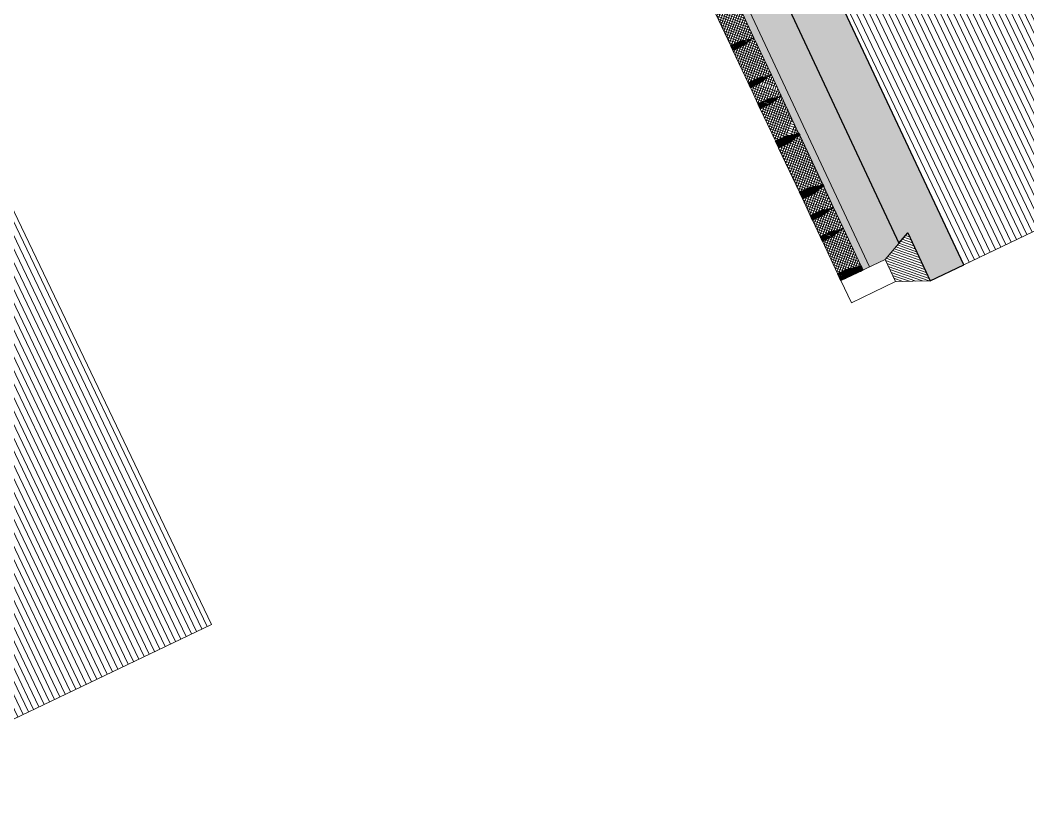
# Model space of a CAD drawing. Header units: metres. Extents: x 678805 to 1359287, y 2747329 to 5497370.
# Drawn here: x 679482.97 to 679487.086, y 2747415.084 to 2747418.254 of the extents above; entities that cross this region are included whole.
import ezdxf

# ---------------------------------------------------------------- set-up
doc = ezdxf.new("R2010")
doc.units = ezdxf.units.M
doc.layers.add('02-L-Waterfeatures 01', color=7, linetype='Continuous', true_color=0x4da6ff)
doc.layers.add('XREF_MON_WATERFEATURE$0$EIT_3 TR sorra', color=7, linetype='Continuous', true_color=0xd8ceb0)
doc.layers.add('XREF_MON_WATERFEATURE$0$-aux', color=50, linetype='Continuous', plot=False)
doc.layers.add('XREF_MON_WATERFEATURE$0$00_Aux', color=6, linetype='Continuous', plot=False)
doc.layers.add('XREF_MON_WATERFEATURE$0$02-L-projecció', color=7, linetype='Continuous', lineweight=5, true_color=0x636363)
doc.layers.add('XREF_MON_WATERFEATURE$0$3-TR tot_u', color=7, linetype='Continuous', lineweight=5, true_color=0x787878)
for name, color, linetype, lineweight in [('XREF_MON_WATERFEATURE$0$02-L-seccionat', 6, 'Continuous', 5), ('XREF_MON_WATERFEATURE$0$3-TR Formigó', 252, 'Continuous', 0), ('XREF_MON_WATERFEATURE$0$3-TR terra compactada', 45, 'Continuous', 0), ('XREF_MON_WATERFEATURE$0$3-TR Tot-u', 37, 'Continuous', 0)]:
    doc.layers.add(name, color=color, linetype=linetype, lineweight=lineweight)
pattern_1 = [(44.99999999989513, (-44.29588849237189, 32.5287004862912), (-0.006735192090789539, 0.006735192090814188), []), (134.999999999895, (-44.29588849237189, 32.5287004862912), (-0.006735192090814189, -0.006735192090789538), [])]
pattern_2 = [(43.98579928964266, (-30.28325348487124, -68.62376115331426), (0.001927275125572215, 0.00660389192404396), [0.008532812500000058, -0.001706562500000013, 0, -0.001706562500000013])]

# ---------------------------------------------------------------- blocks, each defined once
blk = doc.blocks.new('XREF_MON_WATERFEATURE$0$Font')
at = {"layer": 'XREF_MON_WATERFEATURE$0$3-TR Formigó'}
h = blk.add_hatch(dxfattribs=at)
h.set_pattern_fill('ANSI37', color=256, scale=0.002999999999999999, angle=-18.27604261032589, style=0)
h.set_pattern_definition(pattern_1)
edge = h.paths.add_edge_path()
edge.add_line((-1.163036263547838, 1.368176558520645), (-1.162972361315042, 1.376372089143842))
edge.add_arc((-1.211388445459306, 1.376749613787979), 0.04841755604090864, 359.5532453845093, 375.5522645108983)
edge.add_line((-1.164743636269122, 1.389731196919456), (-1.170528385788202, 1.410516668809578))
edge.add_arc((-1.115476071834564, 1.425838129129261), 0.0571445923871407, 179.5532536024137, 195.5522727286961, ccw=False)
edge.add_line((-1.172618926968426, 1.426283692475408), (-1.172298268880695, 1.467407716438174))
edge.add_line((-1.172298268880695, 1.467407715972513), (-1.173095450736582, 1.467413931619376))
edge.add_line((-1.173095450736582, 1.467413931619376), (-1.173088868614286, 1.468257982749492))
edge.add_line((-1.173088868614286, 1.468257982749492), (-1.318910307250917, 1.469395005144179))
edge.add_line((-1.318910306785256, 1.46939500560984), (-1.318916885880753, 1.46855095308274))
edge.add_line((-1.318916886113584, 1.468550952617079), (-1.319714068202302, 1.468557172454894))
edge.add_line((-1.319714068435133, 1.468557172454894), (-1.320034726522863, 1.427433145232499))
edge.add_arc((-1.37717757280916, 1.427878711838275), 0.05714458379640931, 343.554231245203, 359.5532503714855, ccw=False)
edge.add_line((-1.322370881214738, 1.411700640805066), (-1.328479049261659, 1.391007897444069))
edge.add_arc((-1.282042351085693, 1.377300516702235), 0.04841754998161203, 163.5542306388009, 179.5532497651898)
edge.add_line((-1.33045842917636, 1.37767803715542), (-1.330522333271801, 1.369482507929206))
edge.add_line((-1.330522333737463, 1.369482507929206), (-1.163036263082176, 1.368176558520645))
h = blk.add_hatch(dxfattribs=at)
h.set_pattern_fill('ANSI37', color=256, scale=0.002999999999999999, angle=-18.27604261032589, style=0)
h.set_pattern_definition(pattern_1)
edge = h.paths.add_edge_path()
edge.add_line((-1.068076093681157, 1.367432555183768), (-1.068012188654393, 1.375628084409982))
edge.add_arc((-1.116428279783577, 1.376005599740893), 0.04841756399451735, 359.5532561195993, 375.5522752459881)
edge.add_line((-1.069783466402441, 1.38898719381541), (-1.075568215921521, 1.409772664308548))
edge.add_arc((-1.020515899639577, 1.425094121601433), 0.05714459360587384, 179.5532500560623, 195.5522691823448, ccw=False)
edge.add_line((-1.077658756170422, 1.425539688207209), (-1.07733809761703, 1.46666371030733))
edge.add_line((-1.07733809761703, 1.46666371030733), (-1.078135279007256, 1.466669927351177))
edge.add_line((-1.078135278541595, 1.466669927351177), (-1.07812869688496, 1.467513978481293))
edge.add_line((-1.078128697350621, 1.467513978714123), (-1.151424263603985, 1.468085489002988))
edge.add_line((-1.151424263603985, 1.468085488770157), (-1.151430845493451, 1.467241438105702))
edge.add_line((-1.15143084526062, 1.467241438105702), (-1.152228026418015, 1.467247658409178))
edge.add_line((-1.152228026650846, 1.467247658409178), (-1.152548684738576, 1.426123630721122))
edge.add_arc((-1.209691532421857, 1.426569193368778), 0.05714458495983928, 343.5542348101788, 359.5532539364612, ccw=False)
edge.add_line((-1.154884837567806, 1.410391125828028), (-1.16099300654605, 1.38969838200137))
edge.add_arc((-1.114556308370084, 1.375991002656519), 0.04841755139078346, 163.554232887975, 179.5532520143639)
edge.add_line((-1.162972387857735, 1.376368521247059), (-1.163036290556192, 1.368172992020845))
edge.add_line((-1.163036290556192, 1.368172992020845), (-1.068076093681157, 1.367432555183768))
h = blk.add_hatch(dxfattribs=at)
h.set_pattern_fill('ANSI37', color=256, scale=0.002999999999999999, angle=-18.27604261032589, style=0)
h.set_pattern_definition(pattern_1)
edge = h.paths.add_edge_path()
edge.add_line((-0.9731158390641212, 1.36669918615371), (-0.9730519340373576, 1.374894714914262))
edge.add_arc((-1.021468025632203, 1.375272229779512), 0.04841756399451735, 359.5532561195993, 375.5522752459881)
edge.add_line((-0.9748232108540833, 1.388253823854029), (-0.9806079608388245, 1.409039294347167))
edge.add_arc((-0.9255556468851864, 1.424360749777406), 0.05714459172742452, 179.5532486136175, 195.5522677398999, ccw=False)
edge.add_line((-0.9826985010877252, 1.424806317780167), (-0.9823778429999948, 1.465930340345949))
edge.add_line((-0.982377843465656, 1.465930340345949), (-0.9831750248558819, 1.465936558321118))
edge.add_line((-0.9831750239245594, 1.465936558321118), (-0.9831684422679245, 1.466780607588589))
edge.add_line((-0.9831684422679245, 1.466780607588589), (-1.056464008521289, 1.46735212020576))
edge.add_line((-1.056464009452611, 1.46735212020576), (-1.056470591574907, 1.466508068144321))
edge.add_line((-1.056470591574907, 1.466508068144321), (-1.057267772499472, 1.466514287982136))
edge.add_line((-1.057267771568149, 1.466514287982136), (-1.05758842965588, 1.42539026029408))
edge.add_arc((-1.11473127733916, 1.425835819449276), 0.05714458446835607, 343.55423812876256, 359.553257255045, ccw=False)
edge.add_line((-1.059924583416432, 1.409657755400985), (-1.066032753325999, 1.388965012505651))
edge.add_arc((-1.019596053753048, 1.375257636420429), 0.04841755089930013, 163.5542368047178, 179.5532559311067)
edge.add_line((-1.068012131843716, 1.375635151751339), (-1.068076035007834, 1.367439622990787))
edge.add_line((-1.068076035939157, 1.367439622990787), (-0.9731158390641212, 1.366699185688049))
h = blk.add_hatch(dxfattribs=at)
h.set_pattern_fill('ANSI37', color=256, scale=0.002999999999999999, angle=-18.27604261032589, style=0)
h.set_pattern_definition(pattern_1)
edge = h.paths.add_edge_path()
edge.add_line((-0.7418861268088222, 1.364896200131625), (-0.7418222222477198, 1.3730917298235))
edge.add_arc((-0.7902383096516132, 1.373469246085733), 0.04841755879897958, 359.5532549376188, 375.5522740640078)
edge.add_line((-0.7435934990644455, 1.386450837831944), (-0.7493782481178641, 1.407236308790743))
edge.add_arc((-0.6943259318359196, 1.422557769808918), 0.05714459570422878, 179.5532531614392, 195.5522722877216, ccw=False)
edge.add_line((-0.7514687902294099, 1.423003333155066), (-0.7511481321416795, 1.464127357583493))
edge.add_line((-0.7511481321416795, 1.464127357583493), (-0.7519453126005828, 1.464133572764695))
edge.add_line((-0.7519453126005828, 1.464133572764695), (-0.7519387318752706, 1.464977622963488))
edge.add_line((-0.751938730943948, 1.464977622963488), (-0.9515041131526232, 1.466533706523478))
edge.add_line((-0.9515041136182845, 1.466533706989139), (-0.9515106957405806, 1.465689655393362))
edge.add_line((-0.9515106962062418, 1.465689654927701), (-0.9523078766651452, 1.465695873368531))
edge.add_line((-0.9523078766651452, 1.465695873368531), (-0.9526285352185369, 1.424571848008782))
edge.add_arc((-1.009771389886737, 1.425017409957945), 0.05714459157949218, 343.554235795746, 359.5532549220285, ccw=False)
edge.add_line((-0.9549646889790893, 1.408839341253042), (-0.9610728584229946, 1.388146597892046))
edge.add_arc((-0.914636158850044, 1.374439219944179), 0.04841755114504173, 163.5542348463465, 179.5532539727355)
edge.add_line((-0.9630522383376956, 1.374816737137735), (-0.9631161415018141, 1.366621208377182))
edge.add_line((-0.9631161410361528, 1.366621208377182), (-0.7418861268088222, 1.364896200131625))
h = blk.add_hatch(dxfattribs=at)
h.set_pattern_fill('ANSI37', color=256, scale=0.002999999999999999, angle=-18.27604261032589, style=0)
h.set_pattern_definition(pattern_1)
edge = h.paths.add_edge_path()
edge.add_line((-0.5644003851339221, 1.363508781883866), (-0.5643364829011261, 1.371704312041402))
edge.add_arc((-0.6127525698393583, 1.372081836685538), 0.04841755769945276, 359.5532451242805, 375.5522642506695)
edge.add_line((-0.566107758320868, 1.385063420049846), (-0.5718925078399479, 1.405848891474307))
edge.add_arc((-0.5168401915580034, 1.421170350629836), 0.05714459382577927, 179.5532517189945, 195.5522708452769, ccw=False)
edge.add_line((-0.5739830490201712, 1.421615915372968), (-0.5736623918637633, 1.462739938870072))
edge.add_line((-0.5736623918637633, 1.462739938870072), (-0.5744595732539892, 1.462746154982597))
edge.add_line((-0.5744595727883279, 1.462746154982597), (-0.5744529911316931, 1.46359020518139))
edge.add_line((-0.5744529906660318, 1.46359020518139), (-0.7202744279056787, 1.4647272285074))
edge.add_line((-0.7202744288370013, 1.4647272285074), (-0.7202810090966523, 1.463883176445961))
edge.add_line((-0.7202810090966523, 1.463883176445961), (-0.721078191883862, 1.463889396283776))
edge.add_line((-0.721078191883862, 1.463889396283776), (-0.7213988495059311, 1.422765368595719))
edge.add_arc((-0.778541699051857, 1.423210932407528), 0.05714458686049412, 343.5542333972789, 359.5532525235613, ccw=False)
edge.add_line((-0.7237350028008223, 1.407032863236964), (-0.729843171313405, 1.386340120341629))
edge.add_arc((-0.6834064731374383, 1.372632739599794), 0.04841755163652518, 163.5542309296038, 179.5532500559927)
edge.add_line((-0.7318225530907512, 1.373010259587318), (-0.7318864571861923, 1.364814730826765))
edge.add_line((-0.7318864562548697, 1.364814730826765), (-0.5644003851339221, 1.363508781883866))
h = blk.add_hatch(dxfattribs=at)
h.set_pattern_fill('ANSI37', color=256, scale=0.002999999999999999, angle=-18.27604261032589, style=0)
h.set_pattern_definition(pattern_1)
edge = h.paths.add_edge_path()
edge.add_line((-0.4694402148015797, 1.362764847464859), (-0.4693763102404773, 1.370960377156734))
edge.add_arc((-0.5177924004383385, 1.371337892021984), 0.04841756233597327, 359.5532563798284, 375.5522755062173)
edge.add_line((-0.4711475875228643, 1.384319486096501), (-0.476932336576283, 1.405104956589639))
edge.add_arc((-0.421880021225661, 1.420426415745169), 0.05714459382577933, 179.5532517189945, 195.5522708452769, ccw=False)
edge.add_line((-0.4790228782221675, 1.4208719804883), (-0.4787022196687758, 1.461996003054082))
edge.add_line((-0.4787022196687758, 1.461996003519744), (-0.479499401524663, 1.462002220563591))
edge.add_line((-0.479499401524663, 1.462002220097929), (-0.4794928194023669, 1.462846270762384))
edge.add_line((-0.4794928184710443, 1.462846270762384), (-0.5527883847244084, 1.463417781982571))
edge.add_line((-0.552788385655731, 1.463417781982571), (-0.5527949677780271, 1.462573730852455))
edge.add_line((-0.5527949677780271, 1.462573730852455), (-0.5535921487025917, 1.462579950690269))
edge.add_line((-0.5535921487025917, 1.462579951155931), (-0.5539128063246608, 1.421455923002213))
edge.add_arc((-0.6110556526109576, 1.421901485882699), 0.05714458330492601, 343.5542345637869, 359.5532536900693, ccw=False)
edge.add_line((-0.5562489600852132, 1.40572341834195), (-0.5623571290634573, 1.385030675446615))
edge.add_arc((-0.5159204276278615, 1.371323294006288), 0.04841755329143844, 163.5542312204068, 179.5532503467957)
edge.add_line((-0.5643365099094808, 1.371700813993812), (-0.5644004121422768, 1.363505285233259))
edge.add_line((-0.5644004121422768, 1.363505285233259), (-0.469440215267241, 1.362764847464859))
h = blk.add_hatch(dxfattribs=at)
h.set_pattern_fill('ANSI37', color=256, scale=0.002999999999999999, angle=-18.27604261032589, style=0)
h.set_pattern_definition(pattern_1)
edge = h.paths.add_edge_path()
edge.add_line((-0.301954145077616, 1.361458898987621), (-0.3018902419134974, 1.369654428679496))
edge.add_arc((-0.3503063255921006, 1.370031951460987), 0.048417556260814, 359.5532473471771, 375.5522664735661)
edge.add_line((-0.3036615177989006, 1.383013536222279), (-0.3094462673179805, 1.403799008578062))
edge.add_arc((-0.2543939556926489, 1.419120468664914), 0.05714458907005258, 179.5532540433883, 195.5522731696707, ccw=False)
edge.add_line((-0.3115368080325425, 1.419566031079739), (-0.3112161499448121, 1.460690055508167))
edge.add_line((-0.3112161499448121, 1.460690055508167), (-0.3120133318006992, 1.460696271620691))
edge.add_line((-0.3120133318006992, 1.460696271620691), (-0.3120067492127419, 1.461540321353823))
edge.add_line((-0.3120067492127419, 1.461540321353823), (-0.4578281878493726, 1.462677345145494))
edge.add_line((-0.4578281878493726, 1.462677345145494), (-0.4578347676433623, 1.461833292152733))
edge.add_line((-0.4578347667120397, 1.461833292152733), (-0.4586319490335882, 1.461839512456208))
edge.add_line((-0.4586319490335882, 1.461839512456208), (-0.4589526066556573, 1.420715485233814))
edge.add_arc((-0.5160954538732767, 1.421161049976945), 0.05714458355066769, 343.5542329044951, 359.5532520307775, ccw=False)
edge.add_line((-0.4612887618131936, 1.404982980806381), (-0.4673969303257763, 1.384290236979723))
edge.add_arc((-0.4209602330811322, 1.370582856237888), 0.04841754998161192, 163.5542306388009, 179.5532497651898)
edge.add_line((-0.4693763102404773, 1.370960376691073), (-0.4694402143359184, 1.362764847464859))
edge.add_line((-0.4694402148015797, 1.362764847464859), (-0.3019541446119547, 1.361458898987621))
h = blk.add_hatch(dxfattribs=at)
h.set_pattern_fill('ANSI37', color=256, scale=0.002999999999999999, angle=-18.27604261032589, style=0)
h.set_pattern_definition(pattern_1)
edge = h.paths.add_edge_path()
edge.add_line((-0.08072412898764014, 1.359733915422112), (-0.08066022442653775, 1.367929445113987))
edge.add_arc((-0.1290763104334474, 1.368306962540373), 0.04841755857907416, 359.5532529749512, 375.5522721013402)
edge.add_line((-0.08243150031194091, 1.3812885528896), (-0.08821624983102083, 1.402074024779722))
edge.add_arc((-0.03316393308341503, 1.417395486030728), 0.0571445957042288, 179.5532531614392, 195.5522722877216, ccw=False)
edge.add_line((-0.09030679194256663, 1.417841049376875), (-0.08998613385483623, 1.45896507287398))
edge.add_line((-0.08998613385483623, 1.45896507287398), (-0.09078331384807825, 1.458971288055182))
edge.add_line((-0.09078331338241696, 1.458971288055182), (-0.09077673312276602, 1.459815338253975))
edge.add_line((-0.09077673312276602, 1.459815338253975), (-0.2903421153314412, 1.461371421348304))
edge.add_line((-0.2903421157971025, 1.461371421348304), (-0.2903486979193985, 1.46052737114951))
edge.add_line((-0.290348696988076, 1.46052737114951), (-0.2911458774469793, 1.460533589590341))
edge.add_line((-0.2911458779126406, 1.46053358935751), (-0.291466536000371, 1.419409563532099))
edge.add_arc((-0.3486093925312161, 1.419855123851448), 0.05714459298866387, 343.5542377014293, 359.5532568277118, ccw=False)
edge.add_line((-0.2938026888296008, 1.403677056543529), (-0.2999108587391675, 1.382984313648194))
edge.add_arc((-0.2534741600975394, 1.369276935700327), 0.04841755114504173, 163.5542348463465, 179.5532539727355)
edge.add_line((-0.301890239585191, 1.369654452893883), (-0.3019541432149708, 1.361458924133331))
edge.add_line((-0.3019541432149708, 1.361458924133331), (-0.08072412898764014, 1.359733915422112))
h = blk.add_hatch(dxfattribs=at)
h.set_pattern_fill('ANSI31', color=256, scale=0.003, angle=-18.27604261022104, style=0)
h.set_pattern_definition([(44.99999999999999, (-68.29401626391336, 34.2958527803421), (-0.006735192090801864, 0.006735192090801864), [])])
h.paths.add_polyline_path([(-1.350574634037912, 1.269641898106784), (-1.450574634596705, 1.269641895778477), (-1.508667594287544, 1.14054642803967), (-1.291731706354767, 1.138879837468266)])
at = {"layer": 'XREF_MON_WATERFEATURE$0$3-TR terra compactada'}
h = blk.add_hatch(dxfattribs=at)
h.set_pattern_fill('LINE', color=256, scale=0.0075, style=0)
h.set_pattern_definition([(1.590277340731758e-14, (-1.593222049996257, -1.450000001117587), (0, 0.0238125), [])])
edge = h.paths.add_edge_path()
edge.add_line((-1.508667595218867, 0.9890606738626957), (-1.508667595192252, -0.6048951202948476))
edge.add_line((-1.508667595218867, -0.6048951202537864), (6.136539501577078, -0.6048951200357733))
edge.add_line((6.136539502069354, -0.6048951200209558), (6.135368614665779, 0.7910603175694269))
edge.add_line((6.135368613991886, 0.7910603177733719), (3.626572259866925, 0.8105940809709242))
edge.add_line((3.626572260633111, 0.8105940809473395), (3.548124667638425, 1.011210944756913))
edge.add_line((3.548124666791409, 1.011210944736376), (2.60166369870992, 1.018580193498171))
edge.add_line((2.601663698907942, 1.01858019316569), (2.601663700051208, 0.1099791904142415))
edge.add_line((2.601663700770587, 0.1099791903980076), (2.601663700770587, -0.3400208096019923))
edge.add_line((2.601663699839264, -0.3400208093225956), (0.9815726160337759, -0.3400210808148136))
edge.add_line((0.9815726173110306, -0.3400210812687874), (0.9815726173110306, 0.00997891873121265))
edge.add_line((0.9815726173110306, 0.009978918824344873), (1.145767424071051, 0.00997891916307908))
edge.add_line((1.145767423324287, 0.00997891929000616), (0.8764049971942496, 0.9722189113882429))
edge.add_line((0.8764049969613552, 0.9722189116291702), (-1.508667595224254, 0.9890606740160933))
at = {"layer": 'XREF_MON_WATERFEATURE$0$3-TR Tot-u'}
h = blk.add_hatch(dxfattribs=at)
h.set_pattern_fill('EARTH', color=256, scale=0.005, angle=-84.07414778341365)
h.set_pattern_definition([(275.9258522165863, (0, 0), (0.0348582512672567, -0.02830242601949161), [0.03175, -0.03175]), (275.9258522165863, (0.01184262707829475, 0.001229217275977135), (0.0348582512672567, -0.02830242601949161), [0.03175, -0.03175]), (275.9258522165863, (0.02368525415658951, 0.002458434551954269), (0.0348582512672567, -0.02830242601949161), [0.03175, -0.03175]), (5.925852216586342, (0.02804253622889519, -0.001079368870705366), (0.02830242601949161, 0.0348582512672567), [0.03174999999999997, -0.03174999999999997]), (5.925852216586342, (0.02927175257354975, -0.01292199594900012), (0.02830242601949161, 0.0348582512672567), [0.03174999999999997, -0.03174999999999997]), (5.925852216586342, (0.03050096984952688, -0.02476462279446423), (0.02830242601949161, 0.0348582512672567), [0.03174999999999997, -0.03174999999999997])])
h.paths.add_polyline_path([(-1.508667595218867, 0.9890606738626957), (0.8764049969613552, 0.9722189116291702), (0.9987608520314097, 0.5399836259894073), (1.701574961654842, 0.5399805158376694), (1.70157584734261, 0.759980516275391), (1.200005445629358, 0.7599829565733671), (1.200005536898971, 1.169738783501089), (-1.314310426823795, 1.189054771792144), (-1.291731706354767, 1.138879837468266), (-1.508667595218867, 1.140546426177025)])
at = {"layer": 'XREF_MON_WATERFEATURE$0$3-TR tot_u'}
h = blk.add_hatch(dxfattribs=at)
h.set_pattern_fill('AR-CONC', color=256, scale=0.0002499999999999998, angle=90.27678088138283)
h.set_pattern_definition([(158.5528234916038, (-44.29588849237189, 32.5287004862912), (-0.01071414020334408, 0.04444703537656459), [0.004762499999999992, -0.05238749999999993]), (103.5528234916037, (-44.29588849237189, 32.5287004862912), (-0.042478511822929, -0.02355052202099123), [0.003809999999999992, -0.04191014604249989]), (209.0042681916038, (-44.29678133362904, 32.53240439342335), (-0.05319265014223656, 0.02089651386113734), [0.004047502199999994, -0.04452256114999994]), (154.7370234916037, (-44.30792848253623, 32.52465961547568), (-0.01159854796105582, 0.06759205884945055), [0.007143749999999993, -0.07858124999999992]), (205.1883811016037, (-44.30889503192157, 32.53029227955267), (-0.07752613342460271, 0.03658516449488299), [0.006071255784999993, -0.0667839020399999]), (99.73697466160382, (-44.30792848253623, 32.52465961547568), (-0.07752613342278558, 0.036585164499046), [0.005714991767499992, -0.06286493297999987]), (129.5528234916038, (-44.30693892017007, 32.53168982686475), (0.01217751511735448, 0.04406843003303179), [0.004762499999999994, -0.05238749999999995]), (74.55282349160389, (-44.30693892017007, 32.53168982686475), (-0.04856998646426809, -3.622266203678892e-06), [0.003809999999999994, -0.04190999999999991]), (180.0042684916038, (-44.30592412641272, 32.53536219708622), (-0.03639247154533939, 0.04406480761108346), [0.004047502199999996, -0.04452248439999996]), (146.0528234916038, (-44.29588849237189, 32.5287004862912), (-0.02028587552938745, -0.005993882991116795), [0, -0.04140199999999992, 0, -0.04254499999999992, 0, -0.04206874999999992]), (116.0528234916039, (-44.29588849237189, 32.5287004862912), (-0.02905871588294157, 0.007867938773241597), [0, -0.02425699999999996, 0, -0.04044949999999992, 0, -0.01603374999999996]), (76.05282349160386, (-44.29138292139396, 32.51527589792386), (-0.009427757665139926, 0.03259170348029379), [0, -0.01587499999999994, 0, -0.04952999999999989, 0, -0.06572249999999978]), (66.05282349160387, (-44.28936248552054, 32.50925590330735), (-0.01780916575072015, 0.03308521069580599), [0, -0.02063749999999997, 0, -0.03289299999999995, 0, -0.04667249999999994])])
h.paths.add_polyline_path([(-1.314310426823795, 1.189054771792144), (1.200005536898971, 1.169738783501089), (1.199709311127663, 1.319745484273881), (-1.350574632640928, 1.33933779457584), (-1.350574634037912, 1.269641898106784)])
at = {"layer": 'XREF_MON_WATERFEATURE$0$EIT_3 TR sorra'}
h = blk.add_hatch(dxfattribs=at)
h.set_pattern_fill('ANSI36', color=256, scale=0.001075000000000009, angle=-1.014200710357327, style=0, double=1)
h.set_pattern_definition([(43.98579928964266, (-31.04937543347478, -68.6177873048), (0.001927275125572215, 0.00660389192404396), [0.008532812500000058, -0.001706562500000013, 0, -0.001706562500000013])])
edge = h.paths.add_edge_path()
edge.add_line((-1.330522389151156, 1.369475637562573), (-1.350574634037912, 1.369641900062561))
edge.add_line((-1.350574634037912, 1.369641900062561), (-1.349784060847014, 1.468788263387978))
edge.add_line((-1.349784060847014, 1.468788263387978), (-1.31971409637481, 1.468553797341883))
edge.add_line((-1.31971409637481, 1.468553797341883), (-1.32003478333354, 1.427426274400204))
edge.add_arc((-1.377177633345127, 1.427871834719554), 0.05714458802382308, 343.55423696224, 359.5532560885509, ccw=False)
edge.add_line((-1.322370935697109, 1.411693768342957), (-1.328479104675353, 1.391001026844606))
edge.add_arc((-1.282042410224676, 1.377293650060892), 0.04841754618083154, 163.554233974026, 179.5532531002388)
edge.add_line((-1.330458485521376, 1.377671168185771), (-1.330522389151156, 1.369475638028234))
edge.add_line((-1.330522389151156, 1.369475637562573), (-1.350574634037912, 1.369641900062561))
h = blk.add_hatch(dxfattribs=at)
h.set_pattern_fill('ANSI36', color=256, scale=0.001075000000000009, angle=-1.014200710357327, style=0, double=1)
h.set_pattern_definition([(43.98579928964266, (-31.14433560427278, -68.6170435633976), (0.001927275125572215, 0.00660389192404396), [0.008532812500000058, -0.001706562500000013, 0, -0.001706562500000013])])
edge = h.paths.add_edge_path()
edge.add_line((-1.163036290090531, 1.368172992952168), (-1.162972386460751, 1.376368522644043))
edge.add_arc((-1.211388465482742, 1.376746039604768), 0.04841755194573051, 359.5532540160061, 375.5522731421181)
edge.add_line((-1.164743663277477, 1.389727629255503), (-1.170528411399573, 1.410513104870915))
edge.add_arc((-1.11547609558329, 1.425834564957768), 0.05714459404591183, 179.5532533819585, 195.5522725081769, ccw=False)
edge.add_line((-1.172618952579796, 1.426280128769577), (-1.172298266086727, 1.467407648451626))
edge.add_line((-1.172298265621066, 1.467407647985965), (-1.152227996848524, 1.46725114993751))
edge.add_line((-1.152227997314185, 1.46725114993751), (-1.152548684272915, 1.426123632118106))
edge.add_arc((-1.209691548254341, 1.42656919406727), 0.05714460175461236, 343.55423561479085, 359.5532547411018, ccw=False)
edge.add_line((-1.154884837567806, 1.410391122568399), (-1.160993006080389, 1.389698382467031))
edge.add_arc((-1.114556317217648, 1.375991002656519), 0.04841754170757537, 163.5542291848739, 179.5532483110867)
edge.add_line((-1.162972387857735, 1.376368524506688), (-1.163036290556192, 1.368172992952168))
h = blk.add_hatch(dxfattribs=at)
h.set_pattern_fill('ANSI36', color=256, scale=0.001075000000000009, angle=-1.014200710357327, style=0, double=1)
h.set_pattern_definition([(43.98579928964266, (-30.88188936328515, -68.61909344606102), (0.001927275125572215, 0.00660389192404396), [0.008532812500000058, -0.001706562500000013, 0, -0.001706562500000013])])
edge = h.paths.add_edge_path()
edge.add_line((-1.068076117429882, 1.367429057136178), (-1.068012216128409, 1.37562458589673))
edge.add_arc((-1.116428304463625, 1.376002105884254), 0.04841756001854546, 359.553250752193, 375.5522698783051)
edge.add_line((-1.069783492479473, 1.388983694370836), (-1.075568240601569, 1.409769169054925))
edge.add_arc((-1.020515927113593, 1.425090627744794), 0.05714459050891817, 179.5532521600008, 195.5522712862192, ccw=False)
edge.add_line((-1.07765878085047, 1.425536192022264), (-1.077338094357401, 1.466663711238652))
edge.add_line((-1.077338094823062, 1.466663711238652), (-1.05726782605052, 1.466507215984166))
edge.add_line((-1.05726782605052, 1.466507215984166), (-1.057588513474911, 1.425379695370793))
edge.add_arc((-1.114731364417821, 1.425825257319957), 0.0571445882695647, 343.55423530294826, 359.5532544292592, ccw=False)
edge.add_line((-1.059924666304141, 1.409647189546376), (-1.066032835282385, 1.388954448513687))
edge.add_arc((-1.019596140831709, 1.375247067771852), 0.04841754832722819, 163.5542303480859, 179.5532494742987)
edge.add_line((-1.068012217059731, 1.375624588690698), (-1.068076118361205, 1.367429055739194))
h = blk.add_hatch(dxfattribs=at)
h.set_pattern_fill('ANSI36', color=256, scale=0.001075000000000009, angle=-1.014200710357327, style=0, double=1)
h.set_pattern_definition([(43.98579928964266, (-30.68196921423078, -68.62064522597939), (0.001927275125572215, 0.00660389192404396), [0.008532812500000058, -0.001706562500000013, 0, -0.001706562500000013])])
edge = h.paths.add_edge_path()
edge.add_line((-0.9631161694414914, 1.366617715451866), (-0.9731158642098308, 1.366695686243474))
edge.add_line((-0.9731158632785082, 1.366695686243474), (-0.9730519610457122, 1.374891215004027))
edge.add_arc((-1.021468045655638, 1.375268737785518), 0.04841755626164657, 359.5532473473158, 375.5522664734278)
edge.add_line((-0.9748232369311154, 1.38825032254681), (-0.9806079864501953, 1.409035798162222))
edge.add_arc((-0.9255556771531701, 1.424357254523784), 0.05714458697192458, 179.5532509380431, 195.5522700642616, ccw=False)
edge.add_line((-0.9826985271647573, 1.424802820198238), (-0.9823778411373496, 1.465930340345949))
edge.add_line((-0.9823778411373496, 1.465930340345949), (-0.9523078771308064, 1.465695873834193))
edge.add_line((-0.9523078771308064, 1.465695874299854), (-0.9526285631582141, 1.424568353686482))
edge.add_arc((-1.009771417826414, 1.425013916566968), 0.05714459182513291, 343.5542341364401, 359.553253262751, ccw=False)
edge.add_line((-0.9549647164531052, 1.408835846465081), (-0.961072884965688, 1.388143105432391))
edge.add_arc((-0.914636192843318, 1.374435728881508), 0.04841754452591827, 163.5542336832231, 179.5532528094359)
edge.add_line((-0.963052264880389, 1.374813246540725), (-0.9631161685101688, 1.366617715451866))
edge.add_line((-0.9631161694414914, 1.366617715451866), (-0.9731158642098308, 1.366695686243474))
h = blk.add_hatch(dxfattribs=at)
h.set_pattern_fill('ANSI36', color=256, scale=0.001075000000000009, angle=-1.014200710357327, style=0, double=1)
h.set_pattern_definition([(43.98579928964266, (-30.45073950150982, -68.6224482092075), (0.001927275125572215, 0.00660389192404396), [0.008532812500000058, -0.001706562500000013, 0, -0.001706562500000013])])
edge = h.paths.add_edge_path()
edge.add_line((-0.731886456720531, 1.364814730826765), (-0.7418861510232091, 1.364892702549696))
edge.add_line((-0.7418861519545317, 1.364892702549696), (-0.7418222497217357, 1.373088232241571))
edge.add_arc((-0.790238328743726, 1.373465752229095), 0.04841755150591978, 359.5532500906702, 375.5522692167822)
edge.add_line((-0.7435935246758163, 1.38644733838737), (-0.7493782737292349, 1.407232813537121))
edge.add_arc((-0.694325964897871, 1.422554271761328), 0.05714458719182997, 179.5532526009753, 195.5522717271938, ccw=False)
edge.add_line((-0.7514688144437969, 1.422999835573137), (-0.7511481284163892, 1.464127357117832))
edge.add_line((-0.7511481284163892, 1.464127357117832), (-0.7210781637113541, 1.463892891071737))
edge.add_line((-0.7210781639441848, 1.463892891071737), (-0.7213988516014069, 1.422765368595719))
edge.add_arc((-0.7785417027771473, 1.423210930544883), 0.0571445882695648, 343.5542353029483, 359.5532544292592, ccw=False)
edge.add_line((-0.72373500559479, 1.407032862771302), (-0.7298431741073728, 1.38634012080729))
edge.add_arc((-0.6834064815193415, 1.372632743790746), 0.04841754452591827, 163.5542336832231, 179.5532528094359)
edge.add_line((-0.7318225535564125, 1.373010261915624), (-0.731886456720531, 1.364814730826765))
edge.add_line((-0.731886456720531, 1.364814730826765), (-0.7418861510232091, 1.364892702549696))
h = blk.add_hatch(dxfattribs=at)
h.set_pattern_fill('ANSI36', color=256, scale=0.001075000000000009, angle=-1.014200710357327, style=0, double=1)
h.set_pattern_definition([(43.98579928964266, (-30.54569972632453, -68.62171127041802), (0.001927275125572215, 0.00660389192404396), [0.008532812500000058, -0.001706562500000013, 0, -0.001706562500000013])])
edge = h.paths.add_edge_path()
edge.add_line((-0.5644004121422768, 1.363505285233259), (-0.5643365089781582, 1.371700815390795))
edge.add_arc((-0.612752590328455, 1.37207833584398), 0.04841755316446388, 359.5532498304413, 375.5522689565532)
edge.add_line((-0.5661077848635614, 1.385059922002256), (-0.5718925334513187, 1.405845396686345))
edge.add_arc((-0.5168402176350355, 1.42116685770452), 0.05714459404591173, 179.5532533819585, 195.552272508177, ccw=False)
edge.add_line((-0.573983074631542, 1.421612420585006), (-0.573662388138473, 1.462739940267056))
edge.add_line((-0.5736623872071505, 1.462739940267056), (-0.5535921179689467, 1.462583443149924))
edge.add_line((-0.553592118434608, 1.462583443149924), (-0.5539128058589995, 1.421455924399197))
edge.add_arc((-0.6110556633211672, 1.421901487279683), 0.05714459513495947, 343.5542346292238, 359.5532537555346, ccw=False)
edge.add_line((-0.5562489596195519, 1.405723416712135), (-0.5623571272008121, 1.385030675213784))
edge.add_arc((-0.5159204378724098, 1.371323292143643), 0.04841754385397232, 163.5542255589339, 179.5532446851467)
edge.add_line((-0.5643365099094808, 1.371700816787779), (-0.564400412607938, 1.36350528569892))
h = blk.add_hatch(dxfattribs=at)
h.set_pattern_fill('ANSI36', color=256, scale=0.001075000000000009, angle=-1.014200710357327, style=0, double=1)
h.set_pattern_definition(pattern_2)
edge = h.paths.add_edge_path()
edge.add_line((-0.4694402390159667, 1.3627613496501), (-0.4693763367831707, 1.370956878410652))
edge.add_arc((-0.517792422324419, 1.371334394905716), 0.04841755714126827, 359.5532551979865, 375.5522743240985)
edge.add_line((-0.4711476149968803, 1.384315986186266), (-0.4769323621876538, 1.405101461801678))
edge.add_arc((-0.4218800514936447, 1.42042292188853), 0.05714458907027956, 179.5532540434203, 195.5522731696388, ccw=False)
edge.add_line((-0.479022903367877, 1.420868484303355), (-0.4787022173404694, 1.461996003985405))
edge.add_line((-0.4787022168748081, 1.461996003985405), (-0.4586319476366043, 1.461839509196579))
edge.add_line((-0.4586319476366043, 1.461839508963749), (-0.4589526345953345, 1.420711987419054))
edge.add_arc((-0.5160954841412604, 1.421157551463693), 0.05714458686039321, 343.5542333972645, 359.55325252357545, ccw=False)
edge.add_line((-0.4612887892872095, 1.404979482293129), (-0.467396957334131, 1.3842867417261))
edge.add_arc((-0.4209602605551481, 1.370579357724637), 0.04841755047362511, 163.5542267221464, 179.5532458483592)
edge.add_line((-0.4693763391114771, 1.370956881437451), (-0.4694402404129505, 1.362761348485947))
h = blk.add_hatch(dxfattribs=at)
h.set_pattern_fill('ANSI36', color=256, scale=0.001075000000000009, angle=-1.014200710357327, style=0, double=1)
h.set_pattern_definition(pattern_2)
edge = h.paths.add_edge_path()
edge.add_line((-0.3019541706889868, 1.361455401871353), (-0.301890267059207, 1.369650931563228))
edge.add_arc((-0.350306348875165, 1.370028449222445), 0.04841755360427465, 359.553253755777, 375.5522728818889)
edge.add_line((-0.3036615438759327, 1.383010038174689), (-0.3094462915323675, 1.403795513790101))
edge.add_arc((-0.2543939738534391, 1.419116972945631), 0.05714459548455035, 179.5532514985391, 195.5522706247576, ccw=False)
edge.add_line((-0.3115368322469294, 1.419562538154423), (-0.3112161457538605, 1.46069005690515))
edge.add_line((-0.3112161457538605, 1.46069005690515), (-0.2911458779126406, 1.460533559322357))
edge.add_line((-0.2911458779126406, 1.460533559322357), (-0.2914665644057095, 1.419406041037291))
edge.add_arc((-0.3486094288527966, 1.419851602986455), 0.05714460175461236, 343.55423561479085, 359.5532547411018, ccw=False)
edge.add_line((-0.2938027177006006, 1.403673531487584), (-0.2999108862131834, 1.382980791851878))
edge.add_arc((-0.2534741987474263, 1.369273408781737), 0.04841754219905908, 163.5542252681307, 179.5532443943435)
edge.add_line((-0.3018902689218521, 1.369650933425874), (-0.3019541711546481, 1.361455401871353))
h = blk.add_hatch(dxfattribs=at)
h.set_pattern_fill('ANSI36', color=256, scale=0.001075000000000009, angle=-1.014200710357327, style=0, double=1)
h.set_pattern_definition([(62.26184189986371, (23.78163385484368, 249.4228092259727), (-0.0002408934136971137, 0.006875154421345005), [0.008532812500000072, -0.001706562500000015, 0, -0.001706562500000015])])
h.paths.add_polyline_path([(-1.350574632640928, 1.33933779457584), (1.199709310662001, 1.319745486136526), (1.199943120125681, 1.349744657054543), (-1.350574634037912, 1.369641900062561)])
at = {"layer": 'XREF_MON_WATERFEATURE$0$-aux'}
for points in [[(-1.330522389151156, 1.369475637562573), (-1.350574634037912, 1.369641900062561), (-1.349784060847014, 1.468788263387978), (-1.31971409637481, 1.468553797341883), (-1.320034782867879, 1.427426274400204, -0.0699225111484148), (-1.322370935697109, 1.411693768342957), (-1.328479104675353, 1.391001027077436, 0.06992251114798485), (-1.330458485521376, 1.377671168185771), (-1.330522389151156, 1.369475637562573), (-1.350574634037912, 1.369641900062561)], [(-1.163036290556192, 1.368172992952168), (-1.163036290090531, 1.368172992952168), (-1.162972386460751, 1.376368523109704, 0.06992251114754273), (-1.164743663277477, 1.389727629255503), (-1.170528411399573, 1.410513104405254, -0.06992251114800961), (-1.172618952579796, 1.426280128769577), (-1.172298265621066, 1.467407647985965), (-1.152227997314185, 1.46725114993751), (-1.152548684272915, 1.426123632118106, -0.0699225111484148), (-1.154884837567806, 1.410391122568399), (-1.160993007011712, 1.389698382932693, 0.06992251114798485), (-1.162972387857735, 1.376368524506688), (-1.163036290556192, 1.368172992952168), (-1.163036290090531, 1.368172992952168)], [(-1.068076117429882, 1.367429055739194), (-1.068076117429882, 1.367429057136178), (-1.068012216128409, 1.37562458589673, 0.06992251114754273), (-1.069783492479473, 1.388983694370836), (-1.075568240601569, 1.409769169054925, -0.06992251114800961), (-1.07765878085047, 1.425536192022264), (-1.077338094823062, 1.466663711238652), (-1.05726782605052, 1.466507215984166), (-1.05758851300925, 1.425379695370793, -0.0699225111484148), (-1.059924666304141, 1.409647189546376), (-1.066032836213708, 1.388954448746517, 0.06992251114798485), (-1.068012217059731, 1.375624588690698), (-1.068076117429882, 1.367429055739194), (-1.068076117429882, 1.367429057136178)], [(-0.9631161694414914, 1.366617715451866), (-0.9731158632785082, 1.366695686243474), (-0.9730519615113735, 1.374891215004027, 0.06992251114754273), (-0.9748232369311154, 1.38825032254681), (-0.9806079869158566, 1.409035798162222, -0.06992251114800961), (-0.9826985271647573, 1.424802820198238), (-0.9823778411373496, 1.465930340345949), (-0.9523078771308064, 1.465695874299854), (-0.9526285631582141, 1.42456835322082, -0.0699225111484148), (-0.9549647164531052, 1.408835846465081), (-0.9610728858970106, 1.388143105898052, 0.06992251114798485), (-0.963052264880389, 1.374813246540725), (-0.9631161694414914, 1.366617715451866), (-0.9731158632785082, 1.366695686243474)], [(-0.731886456720531, 1.364814730826765), (-0.7418861519545317, 1.364892702549696), (-0.7418222497217357, 1.373088232241571, 0.06992251114754273), (-0.7435935246758163, 1.38644733838737), (-0.7493782737292349, 1.407232813769951, -0.06992251114800961), (-0.7514688144437969, 1.422999835573137), (-0.7511481284163892, 1.464127357117832), (-0.7210781639441848, 1.463892891071737), (-0.7213988522998989, 1.422765368595719, -0.0699225111484148), (-0.72373500559479, 1.407032862771302), (-0.7298431736417115, 1.38634012080729, 0.06992251114798485), (-0.7318225535564125, 1.373010261915624), (-0.731886456720531, 1.364814730826765), (-0.7418861519545317, 1.364892702549696)], [(-0.5644004116766155, 1.36350528569892), (-0.5644004121422768, 1.363505285233259), (-0.5643365080468357, 1.371700815157965, 0.06992251114754273), (-0.5661077848635614, 1.385059922002256), (-0.5718925325199962, 1.405845396686345, -0.06992251114800961), (-0.573983074631542, 1.421612420585006), (-0.5736623872071505, 1.462739940267056), (-0.553592118434608, 1.462583443149924), (-0.5539128063246608, 1.421455924399197, -0.0699225111484148), (-0.5562489596195519, 1.405723416712135), (-0.5623571281321347, 1.385030675213784, 0.06992251114798485), (-0.5643365099094808, 1.371700816787779), (-0.5644004116766155, 1.36350528569892), (-0.5644004121422768, 1.363505285233259)], [(-0.4694402404129505, 1.362761348485947), (-0.4694402390159667, 1.3627613496501), (-0.4693763377144933, 1.370956878643483, 0.06992251114754273), (-0.4711476149968803, 1.384315986186266), (-0.4769323621876538, 1.405101461801678, -0.06992251114800961), (-0.479022903367877, 1.420868484303355), (-0.4787022168748081, 1.461996003985405), (-0.4586319476366043, 1.461839508963749), (-0.4589526350609958, 1.420711988117546, -0.0699225111484148), (-0.4612887892872095, 1.404979482293129), (-0.467396957334131, 1.3842867417261, 0.06992251114798485), (-0.4693763391114771, 1.370956881437451), (-0.4694402404129505, 1.362761348485947), (-0.4694402390159667, 1.3627613496501)], [(-0.3019541711546481, 1.361455402337015), (-0.3019541706889868, 1.361455401871353), (-0.301890267059207, 1.369650931563228, 0.06992251114754273), (-0.3036615438759327, 1.383010038174689), (-0.3094462915323675, 1.403795513790101, -0.06992251114800961), (-0.3115368322469294, 1.419562538154423), (-0.3112161457538605, 1.46069005690515), (-0.2911458779126406, 1.460533559322357), (-0.2914665639400482, 1.419406041270122, -0.0699225111484148), (-0.2938027177006006, 1.403673531487584), (-0.299910887144506, 1.382980791851878, 0.06992251114798485), (-0.3018902689218521, 1.369650933425874), (-0.3019541711546481, 1.361455402337015), (-0.3019541706889868, 1.361455401871353)]]:
    blk.add_lwpolyline(points, format="xyb", dxfattribs=at)
at = {"layer": 'XREF_MON_WATERFEATURE$0$00_Aux'}
blk.add_lwpolyline([(-1.508667595218867, 0.9890606738626957), (0.8764049969613552, 0.9722189116291702), (0.9987608520314097, 0.5399836259894073), (1.701574961654842, 0.5399805158376694), (1.70157584734261, 0.759980516275391), (1.200005445629358, 0.7599829565733671), (1.200005536898971, 1.169738783501089), (-1.314310426823795, 1.189054771792144), (-1.291731706354767, 1.138879837468266), (-1.508667595218867, 1.140546426177025)], close=True, dxfattribs=at)
at = {"layer": 'XREF_MON_WATERFEATURE$0$02-L-projecció'}
for points in [[(-1.350574633106589, 1.33933779457584), (1.19970931392163, 1.319745485670865)], [(-1.314310426823795, 1.189054771792144), (1.200005536898971, 1.169738783501089)], [(-1.508667595218867, 1.140546426177025), (-1.509737231303006, 0.9890682268887758)]]:
    blk.add_lwpolyline(points, dxfattribs=at)
for points in [[(-1.350574634037912, 1.269641898106784), (-1.291731706354767, 1.138879837468266), (-1.508667595218867, 1.140546426177025), (-1.450574633199722, 1.269641899270937)], [(-1.508667595218867, 0.9890606738626957), (-1.508667595218867, -0.6048951202537864), (6.136539502069354, -0.6048951200209558), (6.135368613991886, 0.7910603177733719), (3.626572260633111, 0.8105940809473395), (3.548124666791409, 1.011210944736376), (2.601663698907942, 1.01858019316569), (2.601663700770587, 0.1099791903980076), (2.601663699839264, -0.3400208093225956), (0.9815726173110306, -0.3400210812687874), (0.9815726173110306, 0.009978918824344873), (1.145767423324287, 0.00997891929000616), (0.8764049969613552, 0.9722189116291702)]]:
    blk.add_lwpolyline(points, close=True, dxfattribs=at)
at = {"layer": 'XREF_MON_WATERFEATURE$0$02-L-seccionat'}
blk.add_lwpolyline([(-1.450574634131044, 1.469641900621355), (-1.350574634037912, 1.469641900621355), (-1.350574634037912, 1.26964190043509), (-1.450574634131044, 1.269641899969429), (-1.450574634131044, 1.469641900621355)], dxfattribs=at)
for points in [[(-1.163036263547838, 1.368176558520645), (-1.162972361315042, 1.376372089143842, 0.06992251114875708), (-1.164743636269122, 1.389731196919456), (-1.170528385322541, 1.410516668576747, -0.0699225111482901), (-1.172618926968426, 1.426283692475408), (-1.172298268880695, 1.467407715972513), (-1.173095450736582, 1.467413931619376), (-1.173088868614286, 1.468257982749492), (-1.318910306785256, 1.46939500560984), (-1.318916886113584, 1.468550952617079), (-1.319714068435133, 1.468557172454894), (-1.320034726522863, 1.427433145232499, -0.0699225111482901), (-1.322370881214738, 1.411700640805066), (-1.328479048330337, 1.391007897444069, 0.06992251114875708), (-1.33045842917636, 1.37767803715542), (-1.330522333737463, 1.369482507929206)], [(-1.068076093681157, 1.367432555183768), (-1.068012188188732, 1.375628084409982, 0.06992251114875708), (-1.069783466402441, 1.38898719381541), (-1.075568215921521, 1.409772664308548, -0.0699225111482901), (-1.077658756170422, 1.425539688207209), (-1.07733809761703, 1.46666371030733), (-1.078135278541595, 1.466669927351177), (-1.078128697350621, 1.467513978714123), (-1.151424263603985, 1.468085488770157), (-1.15143084526062, 1.467241438105702), (-1.152228026650846, 1.467247658409178), (-1.152548683807254, 1.426123630488291, -0.0699225111482901), (-1.154884837567806, 1.410391125828028), (-1.160993007477373, 1.38969838200137, 0.06992251114875708), (-1.162972387857735, 1.376368521247059), (-1.163036290556192, 1.368172992020845)], [(-0.9731158390641212, 1.36669918615371), (-0.973051933106035, 1.37489471421577, 0.06992251114875708), (-0.9748232108540833, 1.388253823854029), (-0.9806079617701471, 1.409039294347167, -0.0699225111482901), (-0.9826985010877252, 1.424806317780167), (-0.982377843465656, 1.465930340345949), (-0.9831750239245594, 1.465936558321118), (-0.9831684422679245, 1.466780607588589), (-1.056464009452611, 1.46735212020576), (-1.056470591574907, 1.466508068144321), (-1.057267771568149, 1.466514287982136), (-1.057588430587202, 1.425390260061249, -0.0699225111482901), (-1.059924583416432, 1.409657755400985), (-1.066032753325999, 1.38896501227282, 0.06992251114875708), (-1.068012131843716, 1.375635151751339), (-1.068076035939157, 1.367439622990787)], [(-0.7418861268088222, 1.364896200131625), (-0.7418222217820585, 1.3730917298235, 0.06992251114875708), (-0.7435934990644455, 1.386450837831944), (-0.7493782485835254, 1.407236308557913, -0.0699225111482901), (-0.7514687902294099, 1.423003333155066), (-0.7511481321416795, 1.464127357583493), (-0.7519453126005828, 1.464133572764695), (-0.751938730943948, 1.464977622963488), (-0.9515041136182845, 1.466533706989139), (-0.9515106962062418, 1.465689654927701), (-0.9523078766651452, 1.465695873368531), (-0.9526285342872143, 1.424571848008782, -0.0699225111482901), (-0.9549646889790893, 1.408839341253042), (-0.961072857491672, 1.388146597892046, 0.06992251114875708), (-0.9630522383376956, 1.374816737137735), (-0.9631161410361528, 1.366621208377182)], [(-0.5644003851339221, 1.363508781883866), (-0.5643364838324487, 1.371704312041402, 0.06992251114875708), (-0.566107758320868, 1.385063420049846), (-0.5718925073742867, 1.405848891474307, -0.0699225111482901), (-0.5739830490201712, 1.421615915372968), (-0.5736623918637633, 1.462739938870072), (-0.5744595727883279, 1.462746154982597), (-0.5744529906660318, 1.46359020518139), (-0.7202744288370013, 1.4647272285074), (-0.7202810090966523, 1.463883176445961), (-0.721078191883862, 1.463889396283776), (-0.7213988485746086, 1.42276536882855, -0.0699225111482901), (-0.7237350028008223, 1.407032863236964), (-0.7298431722447276, 1.386340120341629, 0.06992251114875708), (-0.7318225530907512, 1.373010259587318), (-0.7318864562548697, 1.364814730826765)], [(-0.4694402148015797, 1.362764847464859), (-0.4693763107061386, 1.370960377622396, 0.06992251114875708), (-0.4711475875228643, 1.384319486096501), (-0.4769323370419443, 1.405104956589639, -0.0699225111482901), (-0.4790228782221675, 1.4208719804883), (-0.4787022196687758, 1.461996003519744), (-0.479499401524663, 1.462002220097929), (-0.4794928184710443, 1.462846270762384), (-0.552788385655731, 1.463417781982571), (-0.5527949677780271, 1.462573730852455), (-0.5535921487025917, 1.462579951155931), (-0.5539128053933382, 1.421455922303721, -0.0699225111482901), (-0.5562489600852132, 1.40572341834195), (-0.5623571290634573, 1.385030675213784, 0.06992251114875708), (-0.5643365099094808, 1.371700813993812), (-0.5644004121422768, 1.363505285233259)], [(-0.301954145077616, 1.361458898987621), (-0.3018902419134974, 1.369654428679496, 0.06992251114875708), (-0.3036615177989006, 1.383013536222279), (-0.3094462668523192, 1.403799008345231, -0.0699225111482901), (-0.3115368080325425, 1.419566031079739), (-0.3112161499448121, 1.460690055508167), (-0.3120133318006992, 1.460696271620691), (-0.3120067492127419, 1.461540321353823), (-0.4578281878493726, 1.462677345145494), (-0.4578347667120397, 1.461833292152733), (-0.4586319490335882, 1.461839512456208), (-0.4589526075869799, 1.420715485233814, -0.0699225111482901), (-0.4612887618131936, 1.404982980806381), (-0.4673969303257763, 1.384290236979723, 0.06992251114875708), (-0.4693763102404773, 1.370960376691073), (-0.4694402148015797, 1.362764847464859)], [(-0.08072412898764014, 1.359733915422112), (-0.08066022442653775, 1.367929445113987, 0.06992251114875708), (-0.08243150031194091, 1.3812885528896), (-0.0882162507623434, 1.402074025478214, -0.0699225111482901), (-0.09030679194256663, 1.417841049376875), (-0.08998613385483623, 1.45896507287398), (-0.09078331338241696, 1.458971288055182), (-0.09077673312276602, 1.459815338253975), (-0.2903421157971025, 1.461371421348304), (-0.290348696988076, 1.46052737114951), (-0.2911458779126406, 1.46053358935751), (-0.2914665355347097, 1.41940956376493, -0.0699225111482901), (-0.2938026888296008, 1.403677056543529), (-0.29991085967049, 1.382984313648194, 0.06992251114875708), (-0.301890239585191, 1.369654452893883), (-0.3019541432149708, 1.361458924133331)]]:
    blk.add_lwpolyline(points, format="xyb", close=True, dxfattribs=at)
blk = doc.blocks.new('XREF_MON_WATERFEATURE$0$WTF Without Channel')
at = {"layer": 'XREF_MON_WATERFEATURE$0$3-TR terra compactada'}
h = blk.add_hatch(dxfattribs=at)
h.set_pattern_fill('LINE', color=256, scale=0.0075, style=0)
h.set_pattern_definition([(3.180554681463517e-15, (-0.0845599917398725, -1.595055404119194), (-8.673617379884035e-19, 0.0238125), [])])
h.paths.add_polyline_path([(-5.53626399124596e-06, 0.8741881636903939), (-5.536237375647346e-06, -0.7499505232405763), (7.645201560558569, -0.7499505230225632), (7.644030673154994, 0.7866132804195951), (4.536513713151985, 0.8108087480970578), (4.458066120157298, 1.011425611906631), (4.110179208653628, 1.01413429750308), (4.110179208653628, 0.464878128050252), (2.490238671648917, 0.464878128050252), (2.376964243046694, 0.8574036178634836)])
at = {"layer": 'XREF_MON_WATERFEATURE$0$02-L-projecció'}
blk.add_lwpolyline([(-5.53626399124596e-06, 0.8741881636903939), (-5.536237375647346e-06, -0.7499505232405763), (7.645201560558569, -0.7499505230225632), (7.644030673154994, 0.7866132804195951), (4.536513713151985, 0.8108087480970578), (4.458066120157298, 1.011425611906631), (4.110179208653628, 1.01413429750308), (4.110179208653628, 0.464878128050252), (2.490238671648917, 0.464878128050252), (2.376964243046694, 0.8574036178634836)], close=True, dxfattribs=at)
blk = doc.blocks.new('XREF_MON_WATERFEATURE')
for name, p, rotation in [('XREF_MON_WATERFEATURE$0$Font', (679487.0654881514, 2747419.041906541), 115.5575828960451), ('XREF_MON_WATERFEATURE$0$WTF Without Channel', (679483.0746399837, 2747415.46115167), 115.5575828866667)]:
    blk.add_blockref(name, p, dxfattribs=dict(rotation=rotation))

msp = doc.modelspace()

# ---------------------------------------------------------------- block references
at = {"layer": '02-L-Waterfeatures 01', "color": 18, "true_color": 0x000000}
msp.add_blockref('XREF_MON_WATERFEATURE', (0, 0), dxfattribs=at)

doc.saveas('drawing.dxf')
